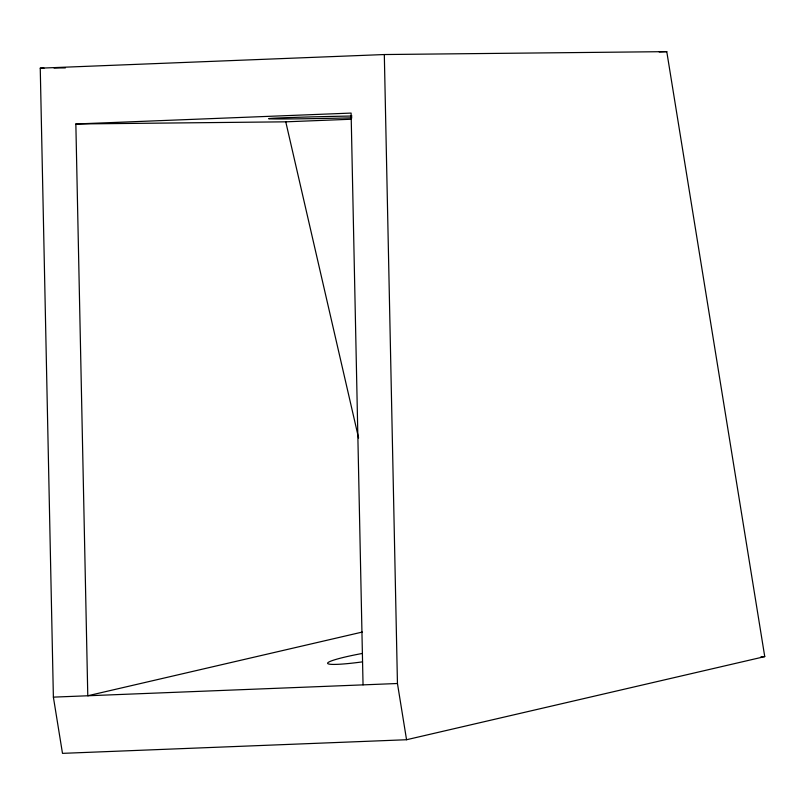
<?xml version="1.0" encoding="UTF-8"?>
<svg xmlns="http://www.w3.org/2000/svg" width="805" height="805" viewBox="0 0 805 805"><rect width="100%" height="100%" fill="white"/><g stroke="black" fill="none" stroke-linecap="round" stroke-linejoin="round"><path stroke-width="1.21" d="M362.331 632.056L87.785 695.762L75.851 123.98L351.111 113.082L363.045 684.864M406.555 739.735L764.75 656.608L666.771 51.641L384.317 54.539L40.25 68.163L53.382 697.13L62.488 753.359L406.555 739.735L397.449 683.505L384.317 54.539M659.235 51.943L666.771 51.641M75.851 123.98L285.765 121.827L350.819 119.251M760.987 656.759L764.75 656.608M53.382 697.13L397.449 683.505M40.25 68.163L44.013 68.123M54.056 68.022L65.356 67.902M285.765 121.827L358.587 437.99M362.522 661.861A47.666 4.317 -9.2 0 1 327.605 663.24A47.666 4.317 -9.2 0 1 362.451 653.419M351.906 117.842A66.734 0.936 -1.2 0 1 268.568 118.677A66.734 0.936 -1.2 0 1 351.976 116.021"/></g></svg>
